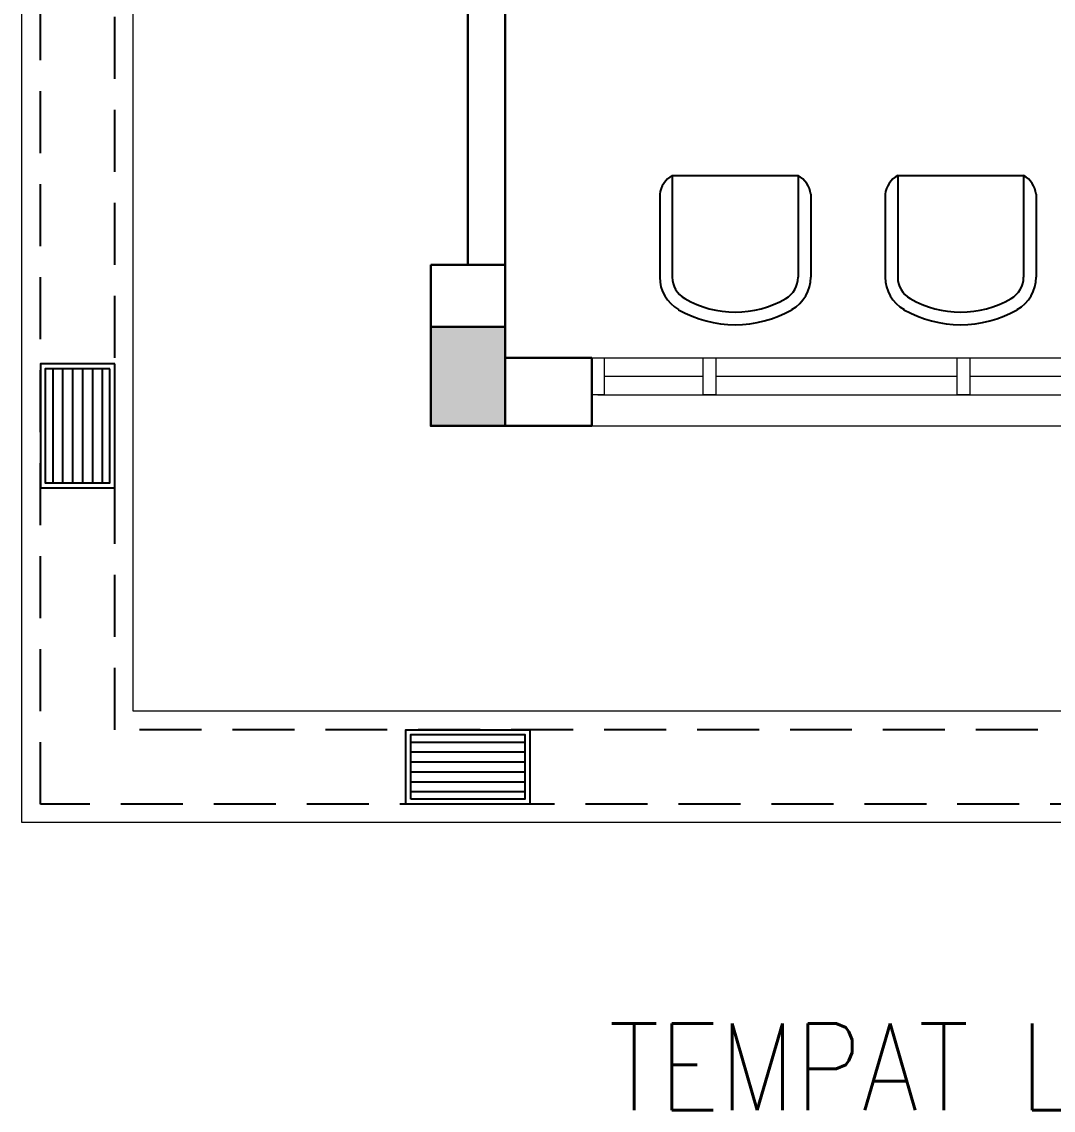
# Model space of a CAD drawing. Header units: inches. Extents: x 17074 to 430035, y 21644 to 175348.
# Drawn here: x 38334 to 42496, y 46344 to 50733 of the extents above; entities that cross this region are included whole.
import ezdxf
from ezdxf.enums import TextEntityAlignment as Align

# ---------------------------------------------------------------- set-up
doc = ezdxf.new("R2010")
doc.units = ezdxf.units.IN
doc.header["$MEASUREMENT"] = 0
doc.linetypes.add('DASHED2', pattern=[0.375, 0.25, -0.125])
for name, color, linetype in [('Cabinet', 8, 'Continuous'), ('drain', 8, 'Continuous'), ('MSGRATING', 8, 'Continuous')]:
    doc.layers.add(name, color=color, linetype=linetype)
for name, color, linetype, lineweight in [('COLUMN', 8, 'Continuous', 30), ('LW', 8, 'Continuous', 20), ('t3', 8, 'Continuous', 25), ('wall', 8, 'Continuous', 30), ('WIN', 8, 'Continuous', 18)]:
    doc.layers.add(name, color=color, linetype=linetype, lineweight=lineweight)
doc.styles.add('LAILA', font='romans.shx', dxfattribs={"width": 0.85})

# ---------------------------------------------------------------- blocks, each defined once
blk = doc.blocks.new('WIN')
at = {"layer": 'WIN', "color": 1}
for p, q in [((-2479668.1, -915154.6), (-2476718.1, -915154.6)), ((-2479643.1, -915229.6), (-2479243.1, -915229.6)), ((-2479193.1, -915229.6), (-2478218.1, -915229.6)), ((-2478168.1, -915229.6), (-2477193.1, -915229.6)), ((-2477143.1, -915229.6), (-2476743.1, -915229.6)), ((-2479668.1, -915304.6), (-2476718.1, -915304.6))]:
    blk.add_line(p, q, dxfattribs=at)
for points in [[(-2479693.1, -915304.6), (-2479643.1, -915304.6), (-2479643.1, -915154.6), (-2479693.1, -915154.6)], [(-2479243.1, -915304.6), (-2479193.1, -915304.6), (-2479193.1, -915154.6), (-2479243.1, -915154.6)], [(-2478218.1, -915304.6), (-2478168.1, -915304.6), (-2478168.1, -915154.6), (-2478218.1, -915154.6)], [(-2477193.1, -915304.6), (-2477143.1, -915304.6), (-2477143.1, -915154.6), (-2477193.1, -915154.6)], [(-2476743.1, -915304.6), (-2476693.1, -915304.6), (-2476693.1, -915154.6), (-2476743.1, -915154.6)]]:
    blk.add_lwpolyline(points, close=True, dxfattribs=at)
blk = doc.blocks.new('meja mesyuarat')
at = {"color": 8}
for p, q in [((-1802, -2689.9), (-1294, -2689.9)), ((-1802, -2689.9), (-1802, -3099.9)), ((-1294, -2689.9), (-1294, -3099.9)), ((-892.4, -2689.9), (-384.4, -2689.9)), ((-892.4, -2689.9), (-892.4, -3099.9)), ((-384.4, -2689.9), (-384.4, -3099.9)), ((-1852.8, -2766.1), (-1852.8, -3100)), ((-1243.2, -2766.1), (-1243.2, -3100)), ((-943.2, -2766.1), (-943.2, -3100)), ((-333.6, -2766.1), (-333.6, -3100))]:
    blk.add_line(p, q, dxfattribs=at)
for centre, radius, start, end in [((-1752.3, -2778), 101.2, 119.3981, 173.2217), ((-1343.7, -2778), 101.2, 6.7783, 60.6019), ((-842.7, -2778), 101.2, 119.3981, 173.2217), ((-434.1, -2778), 101.2, 6.7783, 60.6019), ((-1701.8, -3100), 151, 180, 240.3254), ((-1702, -3099.9), 100, 180, 240.283), ((-1394, -3099.9), 100, 299.717, 0), ((-1394.2, -3100), 151, 299.6746, 0), ((-792.2, -3100), 151, 180, 240.3254), ((-792.4, -3099.9), 100, 180, 240.283), ((-484.4, -3099.9), 100, 299.717, 0), ((-484.6, -3100), 151, 299.6746, 0), ((-1548, -2830.1), 410.7, 240.283, 299.717), ((-638.4, -2830.1), 410.7, 240.283, 299.717), ((-1548, -2830.1), 461.7, 240.3254, 299.6746), ((-638.4, -2830.1), 461.7, 240.3254, 299.6746)]:
    blk.add_arc(centre, radius, start, end, dxfattribs=at)

msp = doc.modelspace()

# ---------------------------------------------------------------- linework, layer by layer
at = {"layer": 'COLUMN'}
msp.add_lwpolyline([(39984.3, 49503.6), (40284.3, 49503.6), (40284.3, 49103.6), (39984.3, 49103.6)], close=True, dxfattribs=at)
msp.add_solid([(39984.3, 49503.6), (40284.3, 49503.6), (39984.3, 49103.6), (40284.3, 49103.6)], dxfattribs=at)
at = {"layer": 'drain', "linetype": 'DASHED2', "ltscale": 1000}
for points in [[(48284.3, 84028.6), (59359.3, 84028.6), (59359.3, 81528.6), (63359.3, 81528.6), (63359.3, 66078.6), (61359.3, 66078.6), (61359.3, 63103.6), (64859.3, 63103.6), (64859.3, 54578.6), (63359.3, 54578.6), (63359.3, 47578.6), (38409.3, 47578.6), (38409.3, 58028.6)], [(48284.3, 83728.6), (59059.3, 83728.6), (59059.3, 81228.6), (63059.3, 81228.6), (63059.3, 66378.6), (61059.3, 66378.6), (61059.3, 62803.6), (64559.3, 62803.6), (64559.3, 54878.6), (63059.3, 54878.6), (63059.3, 47878.6), (38709.3, 47878.6), (38709.3, 57728.6)]]:
    msp.add_lwpolyline(points, dxfattribs=at)
at = {"layer": 'LW'}
for p, q in [((38784.3, 47953.6), (38784.3, 57653.6)), ((51734.3, 47953.6), (38784.3, 47953.6))]:
    msp.add_line(p, q, dxfattribs=at)
msp.add_lwpolyline([(51734.3, 47503.6), (38334.3, 47503.6), (38334.3, 58103.6)], dxfattribs=at)
at = {"layer": 'MSGRATING'}
for p, q in [((38459.3, 49333.6), (38459.3, 48873.6)), ((38499.3, 49333.6), (38499.3, 48873.6)), ((38539.3, 49333.6), (38539.3, 48873.6)), ((38579.3, 49333.6), (38579.3, 48873.6)), ((38619.3, 49333.6), (38619.3, 48873.6)), ((38659.3, 49333.6), (38659.3, 48873.6)), ((39904.3, 47828.6), (40364.3, 47828.6)), ((39904.3, 47788.6), (40364.3, 47788.6)), ((39904.3, 47748.6), (40364.3, 47748.6)), ((39904.3, 47708.6), (40364.3, 47708.6)), ((39904.3, 47668.6), (40364.3, 47668.6)), ((39904.3, 47628.6), (40364.3, 47628.6))]:
    msp.add_line(p, q, dxfattribs=at)
for points in [[(38709.3, 49353.6), (38409.3, 49353.6), (38409.3, 48853.6), (38709.3, 48853.6)], [(38689.3, 49333.6), (38429.3, 49333.6), (38429.3, 48873.6), (38689.3, 48873.6)], [(39884.3, 47578.6), (39884.3, 47878.6), (40384.3, 47878.6), (40384.3, 47578.6)], [(39904.3, 47598.6), (39904.3, 47858.6), (40364.3, 47858.6), (40364.3, 47598.6)]]:
    msp.add_lwpolyline(points, close=True, dxfattribs=at)
at = {"layer": 'wall'}
for p, q in [((40284.3, 49503.6), (40284.3, 56103.6)), ((40134.3, 49753.6), (40134.3, 55853.6)), ((40284.3, 49753.6), (39984.3, 49753.6)), ((39984.3, 49103.6), (39984.3, 49753.6)), ((40284.3, 49378.6), (40634.3, 49378.6)), ((40634.3, 49103.6), (40634.3, 49378.6)), ((39984.3, 49103.6), (40634.3, 49103.6))]:
    msp.add_line(p, q, dxfattribs=at)
at = {"layer": 'WIN'}
msp.add_line((40634.3, 49103.6), (47034.3, 49103.6), dxfattribs=at)

# ---------------------------------------------------------------- block references
at = {"layer": 'Cabinet'}
msp.add_blockref('meja mesyuarat', (42761.1, 52803.6), dxfattribs=at)
at = {"layer": 'WIN', "xscale": -1, "rotation": 180}
msp.add_blockref('WIN', (2520327.4, -865925.9), dxfattribs=at)

# ---------------------------------------------------------------- texts
at = {"layer": 't3', "style": 'LAILA', "width": 0.85}
msp.add_text('TEMPAT LETAK MOTOSIKAL', height=350, dxfattribs=at).set_placement((40703, 46693.9), align=Align.TOP_LEFT)

doc.saveas('drawing.dxf')
